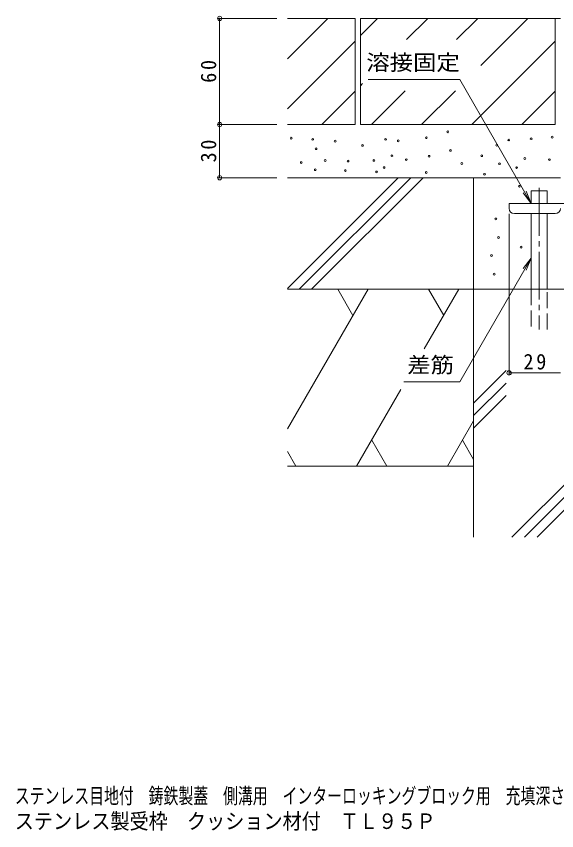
# Model space of a CAD drawing. Units: millimetres at full size, sheet at 1:3. Extents: x -1121 to 1153, y -824 to 816.
# Drawn here: x 191.8 to 497, y -824.4 to -364.3 of the extents above; entities that cross this region are included whole.
import ezdxf
from ezdxf.enums import TextEntityAlignment as Align

# ---------------------------------------------------------------- set-up
doc = ezdxf.new("R2010")
doc.units = ezdxf.units.MM
doc.header["$LTSCALE"] = 3
doc.header["$PDMODE"] = 32
doc.header["$PDSIZE"] = 2.4
doc.linetypes.add('CHAIN2', pattern=[12, 9, -1, 1, -1])
doc.linetypes.add('DASHED3', pattern=[4, 3, -1])
for name, color, linetype, lineweight in [('4-4', 7, 'Continuous', 9), ('4-5', 7, 'Continuous', 9), ('4-6', 6, 'Continuous', 5), ('4-9', 3, 'Continuous', 9), ('4-E', 7, 'Continuous', 9), ('F-5_F-5ﾚｲﾔ', 2, 'Continuous', 9)]:
    doc.layers.add(name, color=color, linetype=linetype, lineweight=lineweight)
doc.styles.add('ＭＳ ゴシック', font='')
doc.styles.get('ＭＳ ゴシック').set_extended_font_data('MS Gothic')

msp = doc.modelspace()

# ---------------------------------------------------------------- linework, layer by layer
at = {"layer": '4-4'}
for p, q in [((305.706, -365.465), (338.871, -365.465)), ((306.606, -365.465), (306.606, -425.465)), ((305.706, -425.465), (338.871, -425.465)), ((306.606, -425.465), (306.606, -455.465)), ((305.706, -455.465), (338.871, -455.465)), ((470.072, -566.613), (470.072, -475.964)), ((470.072, -565.713), (499.072, -565.713))]:
    msp.add_line(p, q, dxfattribs=at)
for p in [(306.606, -365.465), (306.606, -425.465), (306.606, -455.465), (470.072, -565.713)]:
    msp.add_point(p, dxfattribs=at)
at = {"layer": '4-5'}
for p, q in [((442.204, -399.974), (390.538, -399.974)), ((482.613, -469.964), (442.204, -399.974)), ((482.613, -469.964), (478.047, -464.014)), ((482.613, -469.964), (479.743, -463.035)), ((482.613, -500.851), (442.227, -570.801)), ((482.613, -500.851), (478.047, -506.801)), ((482.613, -500.851), (479.743, -507.78)), ((442.227, -570.801), (410.558, -570.801))]:
    msp.add_line(p, q, dxfattribs=at)
at = {"layer": '4-6'}
for p, q in [((344.871, -518.027), (407.434, -455.465)), ((499.072, -455.465), (344.871, -455.465)), ((351.505, -518.465), (414.505, -455.465)), ((358.576, -518.465), (421.576, -455.465)), ((450.072, -518.465), (450.072, -455.465)), ((482.613, -469.964), (482.613, -462.964)), ((482.613, -518.465), (482.613, -475.764)), ((491.613, -518.465), (491.613, -475.764)), ((390.398, -518.465), (344.871, -597.318)), ((373.35, -518.465), (381.874, -533.228)), ((441.7, -518.465), (422.209, -552.223)), ((424.652, -518.465), (433.176, -533.228)), ((450.072, -518.465), (450.072, -658.465)), ((450.072, -582.827), (468.505, -564.394)), ((450.072, -589.898), (468.505, -571.465)), ((408.951, -575.187), (383.965, -618.465)), ((450.072, -596.969), (468.505, -578.536)), ((471.714, -658.465), (550.072, -580.107)), ((478.785, -658.465), (550.072, -587.178)), ((450.072, -592.822), (435.267, -618.465)), ((485.856, -658.465), (550.072, -594.249)), ((392.488, -603.701), (401.012, -618.465)), ((443.791, -603.701), (450.072, -614.58)), ((344.871, -610.084), (349.71, -618.465)), ((450.072, -618.465), (344.871, -618.465))]:
    msp.add_line(p, q, dxfattribs=at)
at = {"layer": '4-6', "linetype": 'CHAIN2'}
msp.add_line((487.113, -461.272), (487.113, -541.131), dxfattribs=at)
at = {"layer": '4-6', "linetype": 'DASHED3'}
for p, q in [((482.613, -518.465), (482.613, -541.131)), ((491.613, -541.131), (491.613, -518.465))]:
    msp.add_line(p, q, dxfattribs=at)
at = {"layer": '4-6'}
for points in [[(491.613, -469.964), (491.613, -462.964), (482.613, -462.964)], [(550.072, -518.465), (450.072, -518.465), (344.871, -518.465)]]:
    msp.add_lwpolyline(points, dxfattribs=at)
at = {"layer": '4-9', "color": 4}
for p, q in [((470.072, -472.764), (470.072, -469.964)), ((470.072, -469.964), (509.072, -469.964)), ((496.072, -475.764), (473.072, -475.764))]:
    msp.add_line(p, q, dxfattribs=at)
for centre, start, end in [((473.072, -472.764), 180, 270), ((496.072, -472.764), 270, 0)]:
    msp.add_arc(centre, 3, start, end, dxfattribs=at)
at = {"layer": '4-E', "color": 2}
for p, q in [((344.871, -365.465), (383.071, -365.465)), ((344.871, -388.258), (367.664, -365.465)), ((383.071, -365.465), (383.071, -425.465)), ((386.071, -375.205), (395.812, -365.465)), ((386.071, -365.465), (496.071, -365.465)), ((386.071, -365.465), (386.071, -425.465)), ((412.128, -377.433), (424.096, -365.465)), ((440.412, -377.433), (452.38, -365.465)), ((454.082, -392.047), (480.664, -365.465)), ((496.071, -365.465), (496.071, -425.465)), ((496.071, -365.465), (499.072, -365.465)), ((344.871, -416.542), (383.071, -378.342)), ((448.949, -425.465), (496.071, -378.342)), ((386.071, -403.489), (387.376, -402.185)), ((364.233, -425.465), (383.071, -406.626)), ((392.38, -425.465), (411.453, -406.392)), ((420.664, -425.465), (439.737, -406.392)), ((477.233, -425.465), (496.071, -406.626)), ((344.871, -425.465), (383.071, -425.465)), ((386.071, -425.465), (496.071, -425.465))]:
    msp.add_line(p, q, dxfattribs=at)
at = {"layer": '4-E'}
for centre in [(423.34, -432.864), (435.407, -429.563), (494.419, -432.58), (347.085, -433.12), (359.197, -433.803), (371.821, -434.826), (387.345, -437.214), (400.31, -433.803), (407.475, -434.656), (463.117, -437.052), (469.854, -434.172), (482.549, -433.419), (361.074, -439.091), (436.942, -440.054), (366.191, -445.744), (379.156, -446.085), (393.731, -445.703), (403.892, -443.015), (411.992, -445.268), (424.875, -443.356), (454.63, -443.044), (478.953, -444.635), (492.863, -445.268), (352.715, -446.938), (360.622, -450.974), (399.456, -449.754), (443.394, -447.424), (464.653, -447.544), (474.352, -449.784), (377.598, -451.418), (395.24, -452.195), (423.311, -452.527), (456.165, -453.535), (475.887, -460.275), (462.618, -478.743), (464.154, -489.234), (476.848, -494.72), (460.122, -499.464), (461.657, -509.955)]:
    msp.add_circle(centre, 0.5, dxfattribs=at)

# ---------------------------------------------------------------- texts
at = {"layer": '4-4', "color": 2, "char_height": 8.798, "attachment_point": 7, "rotation": 90, "style": 'ＭＳ ゴシック'}
for s, insert in [('\\T1.27;\\W0.95;60', (304.806, -401.84)), ('\\T1.27;\\W0.95;30', (304.806, -446.84))]:
    msp.add_mtext(s, dxfattribs=dict(at, insert=insert))
at = {"layer": '4-4', "color": 2, "insert": (478.197, -563.913), "char_height": 8.798, "attachment_point": 7, "style": 'ＭＳ ゴシック'}
msp.add_mtext('\\T1.27;\\W0.95;29', dxfattribs=at)
at = {"layer": '4-5', "color": 2, "style": 'ＭＳ ゴシック', "width": 1.1}
for s, p in [('溶接固定', (389.419, -397.404)), ('差筋', (412.537, -568.232))]:
    msp.add_text(s, height=8.798, dxfattribs=at).set_placement(p, align=Align.BOTTOM_LEFT)
at = {"layer": 'F-5_F-5ﾚｲﾔ', "style": 'ＭＳ ゴシック'}
for s, width, p in [('ステンレス目地付\u3000鋳鉄製蓋\u3000側溝用\u3000インターロッキングブロック用\u3000充填深さ７５ｍｍ ＳＩＭ－２－４０６０（Ｐ＝１０）', 0.7, (190.916, -811.723)), ('ステンレス製受枠\u3000クッション材付\u3000ＴＬ９５Ｐ', 0.9, (190.916, -826.038))]:
    msp.add_text(s, height=8.798, dxfattribs=dict(at, width=width)).set_placement(p, align=Align.BOTTOM_LEFT)

doc.saveas('drawing.dxf')
